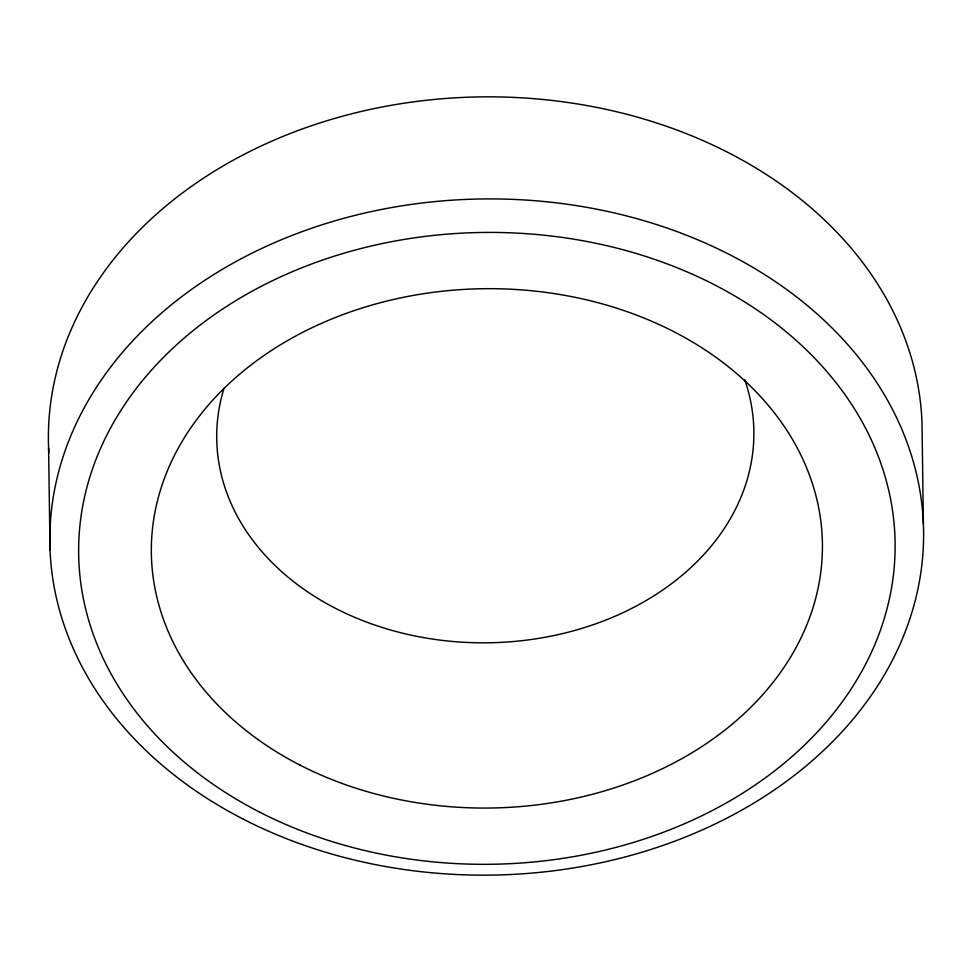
<?xml version="1.0" encoding="UTF-8"?>
<svg xmlns="http://www.w3.org/2000/svg" width="972" height="972" viewBox="0 0 972 972"><rect width="100%" height="100%" fill="white"/><g stroke="black" fill="none" stroke-linecap="round" stroke-linejoin="round"><path stroke-width="1.46" d="M923.4 524.005L921.978 421.933A436.914 338.11 -0.8 0 0 468.686 97.188A436.914 338.11 -0.8 0 0 48.819 452.515M48.6 447.995L50.022 550.067M744.661 379.53A268.6 207.85 -0.8 0 1 488.989 642.784A268.6 207.85 -0.8 0 1 224.095 387.998M259.585 812.094A408.264 315.936 -0.8 0 0 894.216 567.198A408.264 315.936 -0.8 0 0 306.824 265.818A408.264 315.936 -0.8 0 0 259.585 812.094M300.056 765.134A335.571 259.682 -0.8 0 0 821.68 563.845A335.571 259.682 -0.8 0 0 338.888 316.131A335.571 259.682 -0.8 0 0 300.056 765.134M243.474 819.262A436.914 338.11 -0.8 0 0 922.635 557.187A436.914 338.11 -0.8 0 0 294.03 234.653A436.914 338.11 -0.8 0 0 243.474 819.262"/></g></svg>
